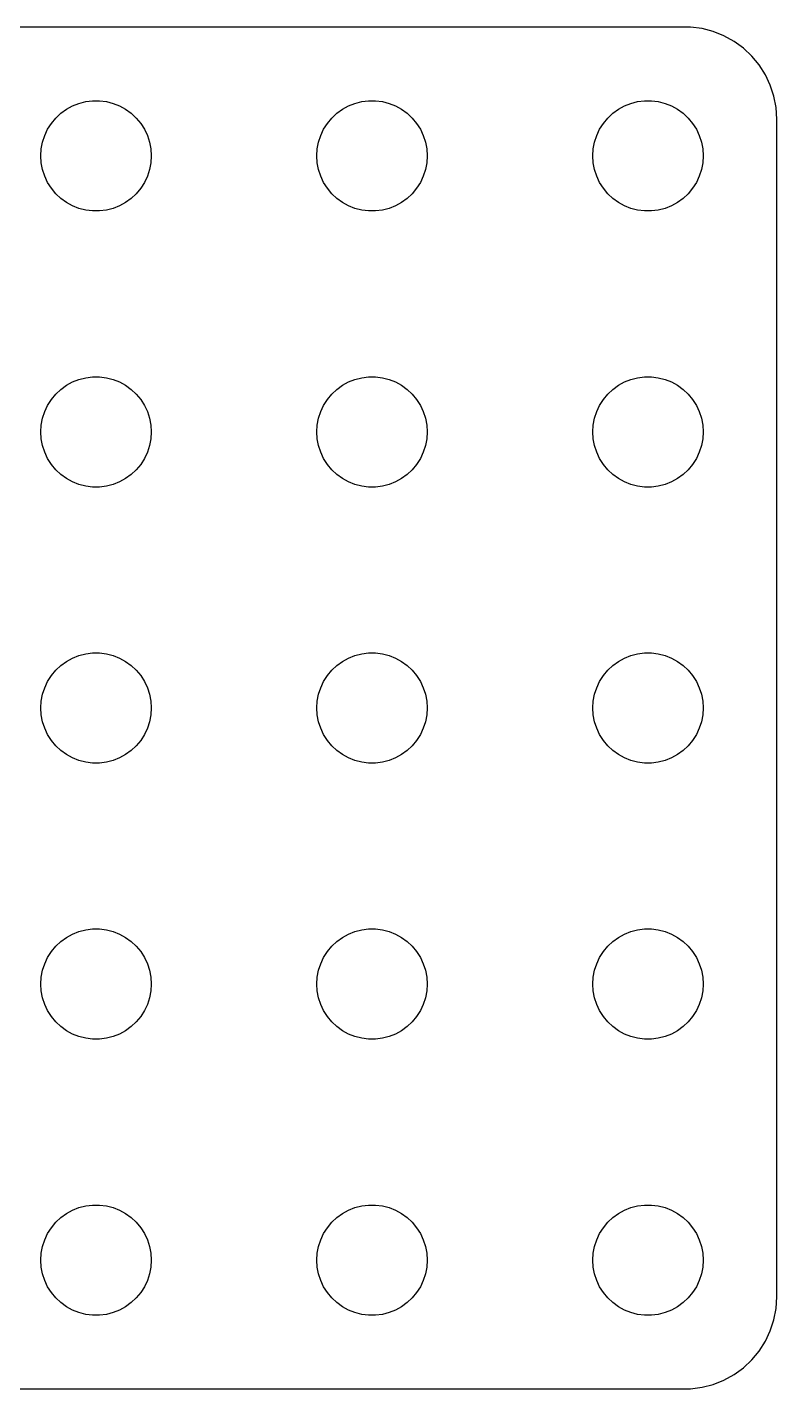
# Model space of a CAD drawing. Header units: metres. Extents: x -18.5 to 18.5, y 65.5 to 102.5.
# Drawn here: x -1.87 to 18.5, y 65.5 to 102.5 of the extents above; entities that cross this region are included whole.
import ezdxf

# ---------------------------------------------------------------- set-up
doc = ezdxf.new("R2010")
doc.units = ezdxf.units.M

msp = doc.modelspace()

# ---------------------------------------------------------------- linework, layer by layer
for p, q in [((16.157, 102.495), (-16.157, 102.495)), ((16.4684, 102.456), (16.157, 102.495)), ((16.7725, 102.378), (16.4684, 102.456)), ((17.0644, 102.262), (16.7725, 102.378)), ((17.3396, 102.111), (17.0644, 102.262)), ((17.5936, 101.926), (17.3396, 102.111)), ((17.8224, 101.711), (17.5936, 101.926)), ((18.0225, 101.469), (17.8224, 101.711)), ((18.1908, 101.204), (18.0225, 101.469)), ((18.3244, 100.92), (18.1908, 101.204)), ((18.4214, 100.622), (18.3244, 100.92)), ((18.4803, 100.313), (18.4214, 100.622)), ((-0.956131, 100.156), (-0.803726, 100.266)), ((-0.803726, 100.266), (-0.638657, 100.357)), ((-0.638657, 100.357), (-0.463516, 100.427)), ((-0.463516, 100.427), (-0.281067, 100.473)), ((-0.281067, 100.473), (-0.094177, 100.497)), ((-0.094177, 100.497), (0.094177, 100.497)), ((0.094177, 100.497), (0.281067, 100.473)), ((0.281067, 100.473), (0.463516, 100.427)), ((0.463516, 100.427), (0.638657, 100.357)), ((0.638657, 100.357), (0.803726, 100.266)), ((0.803726, 100.266), (0.956131, 100.156)), ((6.54385, 100.156), (6.69626, 100.266)), ((6.69626, 100.266), (6.86133, 100.357)), ((6.86133, 100.357), (7.03647, 100.427)), ((7.03647, 100.427), (7.21892, 100.473)), ((7.21892, 100.473), (7.40581, 100.497)), ((7.40581, 100.497), (7.59418, 100.497)), ((7.59418, 100.497), (7.78107, 100.473)), ((7.78107, 100.473), (7.96352, 100.427)), ((7.96352, 100.427), (8.13866, 100.357)), ((8.13866, 100.357), (8.30373, 100.266)), ((8.30373, 100.266), (8.45613, 100.156)), ((14.0439, 100.156), (14.1963, 100.266)), ((14.1963, 100.266), (14.3613, 100.357)), ((14.3613, 100.357), (14.5365, 100.427)), ((14.5365, 100.427), (14.7189, 100.473)), ((14.7189, 100.473), (14.9058, 100.497)), ((14.9058, 100.497), (15.0942, 100.497)), ((15.0942, 100.497), (15.2811, 100.473)), ((15.2811, 100.473), (15.4635, 100.427)), ((15.4635, 100.427), (15.6387, 100.357)), ((15.6387, 100.357), (15.8037, 100.266)), ((15.8037, 100.266), (15.9561, 100.156)), ((18.5, 100), (18.4803, 100.313)), ((-1.31445, 99.7226), (-1.21352, 99.8817)), ((-1.21352, 99.8817), (-1.09344, 100.027)), ((-1.09344, 100.027), (-0.956131, 100.156)), ((0.956131, 100.156), (1.09344, 100.027)), ((1.09344, 100.027), (1.21352, 99.8817)), ((1.21352, 99.8817), (1.31445, 99.7226)), ((6.18553, 99.7226), (6.28647, 99.8817)), ((6.28647, 99.8817), (6.40654, 100.027)), ((6.40654, 100.027), (6.54385, 100.156)), ((8.45613, 100.156), (8.59344, 100.027)), ((8.59344, 100.027), (8.71352, 99.8817)), ((8.71352, 99.8817), (8.81445, 99.7226)), ((13.6855, 99.7226), (13.7865, 99.8817)), ((13.7865, 99.8817), (13.9065, 100.027)), ((13.9065, 100.027), (14.0439, 100.156)), ((15.9561, 100.156), (16.0934, 100.027)), ((16.0934, 100.027), (16.2135, 99.8817)), ((16.2135, 99.8817), (16.3145, 99.7226)), ((18.5, 68), (18.5, 100)), ((-1.45287, 99.373), (-1.39465, 99.5522)), ((-1.39465, 99.5522), (-1.31445, 99.7226)), ((1.31445, 99.7226), (1.39465, 99.5522)), ((1.39465, 99.5522), (1.45287, 99.373)), ((6.04712, 99.373), (6.10533, 99.5522)), ((6.10533, 99.5522), (6.18553, 99.7226)), ((8.81445, 99.7226), (8.89465, 99.5522)), ((8.89465, 99.5522), (8.95287, 99.373)), ((13.5471, 99.373), (13.6053, 99.5522)), ((13.6053, 99.5522), (13.6855, 99.7226)), ((16.3145, 99.7226), (16.3947, 99.5522)), ((16.3947, 99.5522), (16.4529, 99.373)), ((-1.5, 99), (-1.48816, 99.188)), ((-1.48816, 99.188), (-1.45287, 99.373)), ((1.45287, 99.373), (1.48816, 99.188)), ((1.48816, 99.188), (1.5, 99)), ((6, 99), (6.01183, 99.188)), ((6.01183, 99.188), (6.04712, 99.373)), ((8.95287, 99.373), (8.98816, 99.188)), ((8.98816, 99.188), (9, 99)), ((13.5, 99), (13.5118, 99.188)), ((13.5118, 99.188), (13.5471, 99.373)), ((16.4529, 99.373), (16.4882, 99.188)), ((16.4882, 99.188), (16.5, 99)), ((-1.48816, 98.812), (-1.5, 99)), ((-1.45287, 98.627), (-1.48816, 98.812)), ((1.48816, 98.812), (1.45287, 98.627)), ((1.5, 99), (1.48816, 98.812)), ((6.01183, 98.812), (6, 99)), ((6.04712, 98.627), (6.01183, 98.812)), ((8.98816, 98.812), (8.95287, 98.627)), ((9, 99), (8.98816, 98.812)), ((13.5118, 98.812), (13.5, 99)), ((13.5471, 98.627), (13.5118, 98.812)), ((16.4882, 98.812), (16.4529, 98.627)), ((16.5, 99), (16.4882, 98.812)), ((-1.39465, 98.4478), (-1.45287, 98.627)), ((-1.31445, 98.2774), (-1.39465, 98.4478)), ((1.39465, 98.4478), (1.31445, 98.2774)), ((1.45287, 98.627), (1.39465, 98.4478)), ((6.10533, 98.4478), (6.04712, 98.627)), ((6.18553, 98.2774), (6.10533, 98.4478)), ((8.89465, 98.4478), (8.81445, 98.2774)), ((8.95287, 98.627), (8.89465, 98.4478)), ((13.6053, 98.4478), (13.5471, 98.627)), ((13.6855, 98.2774), (13.6053, 98.4478)), ((16.3947, 98.4478), (16.3145, 98.2774)), ((16.4529, 98.627), (16.3947, 98.4478)), ((-1.21352, 98.1183), (-1.31445, 98.2774)), ((-1.09344, 97.9732), (-1.21352, 98.1183)), ((1.21352, 98.1183), (1.09344, 97.9732)), ((1.31445, 98.2774), (1.21352, 98.1183)), ((6.28647, 98.1183), (6.18553, 98.2774)), ((6.40654, 97.9732), (6.28647, 98.1183)), ((8.71352, 98.1183), (8.59344, 97.9732)), ((8.81445, 98.2774), (8.71352, 98.1183)), ((13.7865, 98.1183), (13.6855, 98.2774)), ((13.9065, 97.9732), (13.7865, 98.1183)), ((16.2135, 98.1183), (16.0934, 97.9732)), ((16.3145, 98.2774), (16.2135, 98.1183)), ((-0.956131, 97.8442), (-1.09344, 97.9732)), ((-0.803726, 97.7335), (-0.956131, 97.8442)), ((-0.638657, 97.6427), (-0.803726, 97.7335)), ((0.803726, 97.7335), (0.638657, 97.6427)), ((0.956131, 97.8442), (0.803726, 97.7335)), ((1.09344, 97.9732), (0.956131, 97.8442)), ((6.54385, 97.8442), (6.40654, 97.9732)), ((6.69626, 97.7335), (6.54385, 97.8442)), ((6.86133, 97.6427), (6.69626, 97.7335)), ((8.30373, 97.7335), (8.13866, 97.6427)), ((8.45613, 97.8442), (8.30373, 97.7335)), ((8.59344, 97.9732), (8.45613, 97.8442)), ((14.0439, 97.8442), (13.9065, 97.9732)), ((14.1963, 97.7335), (14.0439, 97.8442)), ((14.3613, 97.6427), (14.1963, 97.7335)), ((15.8037, 97.7335), (15.6387, 97.6427)), ((15.9561, 97.8442), (15.8037, 97.7335)), ((16.0934, 97.9732), (15.9561, 97.8442)), ((-0.463516, 97.5734), (-0.638657, 97.6427)), ((-0.281067, 97.5266), (-0.463516, 97.5734)), ((-0.094177, 97.5029), (-0.281067, 97.5266)), ((0.094177, 97.5029), (-0.094177, 97.5029)), ((0.281067, 97.5266), (0.094177, 97.5029)), ((0.463516, 97.5734), (0.281067, 97.5266)), ((0.638657, 97.6427), (0.463516, 97.5734)), ((7.03647, 97.5734), (6.86133, 97.6427)), ((7.21892, 97.5266), (7.03647, 97.5734)), ((7.40581, 97.5029), (7.21892, 97.5266)), ((7.59418, 97.5029), (7.40581, 97.5029)), ((7.78107, 97.5266), (7.59418, 97.5029)), ((7.96352, 97.5734), (7.78107, 97.5266)), ((8.13866, 97.6427), (7.96352, 97.5734)), ((14.5365, 97.5734), (14.3613, 97.6427)), ((14.7189, 97.5266), (14.5365, 97.5734)), ((14.9058, 97.5029), (14.7189, 97.5266)), ((15.0942, 97.5029), (14.9058, 97.5029)), ((15.2811, 97.5266), (15.0942, 97.5029)), ((15.4635, 97.5734), (15.2811, 97.5266)), ((15.6387, 97.6427), (15.4635, 97.5734)), ((-0.803726, 92.7665), (-0.638657, 92.8572)), ((-0.638657, 92.8572), (-0.463516, 92.9266)), ((-0.463516, 92.9266), (-0.281067, 92.9734)), ((-0.281067, 92.9734), (-0.094177, 92.997)), ((-0.094177, 92.997), (0.094177, 92.997)), ((0.094177, 92.997), (0.281067, 92.9734)), ((0.281067, 92.9734), (0.463516, 92.9266)), ((0.463516, 92.9266), (0.638657, 92.8572)), ((0.638657, 92.8572), (0.803726, 92.7665)), ((6.69626, 92.7665), (6.86133, 92.8572)), ((6.86133, 92.8572), (7.03647, 92.9266)), ((7.03647, 92.9266), (7.21892, 92.9734)), ((7.21892, 92.9734), (7.40581, 92.997)), ((7.40581, 92.997), (7.59418, 92.997)), ((7.59418, 92.997), (7.78107, 92.9734)), ((7.78107, 92.9734), (7.96352, 92.9266)), ((7.96352, 92.9266), (8.13866, 92.8572)), ((8.13866, 92.8572), (8.30373, 92.7665)), ((14.1963, 92.7665), (14.3613, 92.8572)), ((14.3613, 92.8572), (14.5365, 92.9266)), ((14.5365, 92.9266), (14.7189, 92.9734)), ((14.7189, 92.9734), (14.9058, 92.997)), ((14.9058, 92.997), (15.0942, 92.997)), ((15.0942, 92.997), (15.2811, 92.9734)), ((15.2811, 92.9734), (15.4635, 92.9266)), ((15.4635, 92.9266), (15.6387, 92.8572)), ((15.6387, 92.8572), (15.8037, 92.7665)), ((-1.21352, 92.3817), (-1.09344, 92.5268)), ((-1.09344, 92.5268), (-0.956131, 92.6558)), ((-0.956131, 92.6558), (-0.803726, 92.7665)), ((0.803726, 92.7665), (0.956131, 92.6558)), ((0.956131, 92.6558), (1.09344, 92.5268)), ((1.09344, 92.5268), (1.21352, 92.3817)), ((6.28647, 92.3817), (6.40654, 92.5268)), ((6.40654, 92.5268), (6.54385, 92.6558)), ((6.54385, 92.6558), (6.69626, 92.7665)), ((8.30373, 92.7665), (8.45613, 92.6558)), ((8.45613, 92.6558), (8.59344, 92.5268)), ((8.59344, 92.5268), (8.71352, 92.3817)), ((13.7865, 92.3817), (13.9065, 92.5268)), ((13.9065, 92.5268), (14.0439, 92.6558)), ((14.0439, 92.6558), (14.1963, 92.7665)), ((15.8037, 92.7665), (15.9561, 92.6558)), ((15.9561, 92.6558), (16.0934, 92.5268)), ((16.0934, 92.5268), (16.2135, 92.3817)), ((-1.39465, 92.0522), (-1.31445, 92.2226)), ((-1.31445, 92.2226), (-1.21352, 92.3817)), ((1.21352, 92.3817), (1.31445, 92.2226)), ((1.31445, 92.2226), (1.39465, 92.0522)), ((6.10533, 92.0522), (6.18553, 92.2226)), ((6.18553, 92.2226), (6.28647, 92.3817)), ((8.71352, 92.3817), (8.81445, 92.2226)), ((8.81445, 92.2226), (8.89465, 92.0522)), ((13.6053, 92.0522), (13.6855, 92.2226)), ((13.6855, 92.2226), (13.7865, 92.3817)), ((16.2135, 92.3817), (16.3145, 92.2226)), ((16.3145, 92.2226), (16.3947, 92.0522)), ((-1.48816, 91.688), (-1.45287, 91.873)), ((-1.45287, 91.873), (-1.39465, 92.0522)), ((1.39465, 92.0522), (1.45287, 91.873)), ((1.45287, 91.873), (1.48816, 91.688)), ((6.01183, 91.688), (6.04712, 91.873)), ((6.04712, 91.873), (6.10533, 92.0522)), ((8.89465, 92.0522), (8.95287, 91.873)), ((8.95287, 91.873), (8.98816, 91.688)), ((13.5118, 91.688), (13.5471, 91.873)), ((13.5471, 91.873), (13.6053, 92.0522)), ((16.3947, 92.0522), (16.4529, 91.873)), ((16.4529, 91.873), (16.4882, 91.688)), ((-1.5, 91.5), (-1.48816, 91.688)), ((-1.48816, 91.312), (-1.5, 91.5)), ((1.48816, 91.688), (1.5, 91.5)), ((1.5, 91.5), (1.48816, 91.312)), ((6, 91.5), (6.01183, 91.688)), ((6.01183, 91.312), (6, 91.5)), ((8.98816, 91.688), (9, 91.5)), ((9, 91.5), (8.98816, 91.312)), ((13.5, 91.5), (13.5118, 91.688)), ((13.5118, 91.312), (13.5, 91.5)), ((16.4882, 91.688), (16.5, 91.5)), ((16.5, 91.5), (16.4882, 91.312)), ((-1.45287, 91.127), (-1.48816, 91.312)), ((-1.39465, 90.9478), (-1.45287, 91.127)), ((1.45287, 91.127), (1.39465, 90.9478)), ((1.48816, 91.312), (1.45287, 91.127)), ((6.04712, 91.127), (6.01183, 91.312)), ((6.10533, 90.9478), (6.04712, 91.127)), ((8.95287, 91.127), (8.89465, 90.9478)), ((8.98816, 91.312), (8.95287, 91.127)), ((13.5471, 91.127), (13.5118, 91.312)), ((13.6053, 90.9478), (13.5471, 91.127)), ((16.4529, 91.127), (16.3947, 90.9478)), ((16.4882, 91.312), (16.4529, 91.127)), ((-1.31445, 90.7774), (-1.39465, 90.9478)), ((-1.21352, 90.6183), (-1.31445, 90.7774)), ((1.31445, 90.7774), (1.21352, 90.6183)), ((1.39465, 90.9478), (1.31445, 90.7774)), ((6.18553, 90.7774), (6.10533, 90.9478)), ((6.28647, 90.6183), (6.18553, 90.7774)), ((8.81445, 90.7774), (8.71352, 90.6183)), ((8.89465, 90.9478), (8.81445, 90.7774)), ((13.6855, 90.7774), (13.6053, 90.9478)), ((13.7865, 90.6183), (13.6855, 90.7774)), ((16.3145, 90.7774), (16.2135, 90.6183)), ((16.3947, 90.9478), (16.3145, 90.7774)), ((-1.09344, 90.4732), (-1.21352, 90.6183)), ((-0.956131, 90.3442), (-1.09344, 90.4732)), ((-0.803726, 90.2335), (-0.956131, 90.3442)), ((0.956131, 90.3442), (0.803726, 90.2335)), ((1.09344, 90.4732), (0.956131, 90.3442)), ((1.21352, 90.6183), (1.09344, 90.4732)), ((6.40654, 90.4732), (6.28647, 90.6183)), ((6.54385, 90.3442), (6.40654, 90.4732)), ((6.69626, 90.2335), (6.54385, 90.3442)), ((8.45613, 90.3442), (8.30373, 90.2335)), ((8.59344, 90.4732), (8.45613, 90.3442)), ((8.71352, 90.6183), (8.59344, 90.4732)), ((13.9065, 90.4732), (13.7865, 90.6183)), ((14.0439, 90.3442), (13.9065, 90.4732)), ((14.1963, 90.2335), (14.0439, 90.3442)), ((15.9561, 90.3442), (15.8037, 90.2335)), ((16.0934, 90.4732), (15.9561, 90.3442)), ((16.2135, 90.6183), (16.0934, 90.4732)), ((-0.638657, 90.1427), (-0.803726, 90.2335)), ((-0.463516, 90.0734), (-0.638657, 90.1427)), ((-0.281067, 90.0266), (-0.463516, 90.0734)), ((-0.094177, 90.0029), (-0.281067, 90.0266)), ((0.094177, 90.0029), (-0.094177, 90.0029)), ((0.281067, 90.0266), (0.094177, 90.0029)), ((0.463516, 90.0734), (0.281067, 90.0266)), ((0.638657, 90.1427), (0.463516, 90.0734)), ((0.803726, 90.2335), (0.638657, 90.1427)), ((6.86133, 90.1427), (6.69626, 90.2335)), ((7.03647, 90.0734), (6.86133, 90.1427)), ((7.21892, 90.0266), (7.03647, 90.0734)), ((7.40581, 90.0029), (7.21892, 90.0266)), ((7.59418, 90.0029), (7.40581, 90.0029)), ((7.78107, 90.0266), (7.59418, 90.0029)), ((7.96352, 90.0734), (7.78107, 90.0266)), ((8.13866, 90.1427), (7.96352, 90.0734)), ((8.30373, 90.2335), (8.13866, 90.1427)), ((14.3613, 90.1427), (14.1963, 90.2335)), ((14.5365, 90.0734), (14.3613, 90.1427)), ((14.7189, 90.0266), (14.5365, 90.0734)), ((14.9058, 90.0029), (14.7189, 90.0266)), ((15.0942, 90.0029), (14.9058, 90.0029)), ((15.2811, 90.0266), (15.0942, 90.0029)), ((15.4635, 90.0734), (15.2811, 90.0266)), ((15.6387, 90.1427), (15.4635, 90.0734)), ((15.8037, 90.2335), (15.6387, 90.1427)), ((-0.463516, 85.4266), (-0.281067, 85.4734)), ((-0.281067, 85.4734), (-0.094177, 85.497)), ((-0.094177, 85.497), (0.094177, 85.497)), ((0.094177, 85.497), (0.281067, 85.4734)), ((0.281067, 85.4734), (0.463516, 85.4266)), ((7.03647, 85.4266), (7.21892, 85.4734)), ((7.21892, 85.4734), (7.40581, 85.497)), ((7.40581, 85.497), (7.59418, 85.497)), ((7.59418, 85.497), (7.78107, 85.4734)), ((7.78107, 85.4734), (7.96352, 85.4266)), ((14.5365, 85.4266), (14.7189, 85.4734)), ((14.7189, 85.4734), (14.9058, 85.497)), ((14.9058, 85.497), (15.0942, 85.497)), ((15.0942, 85.497), (15.2811, 85.4734)), ((15.2811, 85.4734), (15.4635, 85.4266)), ((-1.09344, 85.0268), (-0.956131, 85.1558)), ((-0.956131, 85.1558), (-0.803726, 85.2665)), ((-0.803726, 85.2665), (-0.638657, 85.3572)), ((-0.638657, 85.3572), (-0.463516, 85.4266)), ((0.463516, 85.4266), (0.638657, 85.3572)), ((0.638657, 85.3572), (0.803726, 85.2665)), ((0.803726, 85.2665), (0.956131, 85.1558)), ((0.956131, 85.1558), (1.09344, 85.0268)), ((6.40654, 85.0268), (6.54385, 85.1558)), ((6.54385, 85.1558), (6.69626, 85.2665)), ((6.69626, 85.2665), (6.86133, 85.3572)), ((6.86133, 85.3572), (7.03647, 85.4266)), ((7.96352, 85.4266), (8.13866, 85.3572)), ((8.13866, 85.3572), (8.30373, 85.2665)), ((8.30373, 85.2665), (8.45613, 85.1558)), ((8.45613, 85.1558), (8.59344, 85.0268)), ((13.9065, 85.0268), (14.0439, 85.1558)), ((14.0439, 85.1558), (14.1963, 85.2665)), ((14.1963, 85.2665), (14.3613, 85.3572)), ((14.3613, 85.3572), (14.5365, 85.4266)), ((15.4635, 85.4266), (15.6387, 85.3572)), ((15.6387, 85.3572), (15.8037, 85.2665)), ((15.8037, 85.2665), (15.9561, 85.1558)), ((15.9561, 85.1558), (16.0934, 85.0268)), ((-1.39465, 84.5522), (-1.31445, 84.7226)), ((-1.31445, 84.7226), (-1.21352, 84.8817)), ((-1.21352, 84.8817), (-1.09344, 85.0268)), ((1.09344, 85.0268), (1.21352, 84.8817)), ((1.21352, 84.8817), (1.31445, 84.7226)), ((1.31445, 84.7226), (1.39465, 84.5522)), ((6.10533, 84.5522), (6.18553, 84.7226)), ((6.18553, 84.7226), (6.28647, 84.8817)), ((6.28647, 84.8817), (6.40654, 85.0268)), ((8.59344, 85.0268), (8.71352, 84.8817)), ((8.71352, 84.8817), (8.81445, 84.7226)), ((8.81445, 84.7226), (8.89465, 84.5522)), ((13.6053, 84.5522), (13.6855, 84.7226)), ((13.6855, 84.7226), (13.7865, 84.8817)), ((13.7865, 84.8817), (13.9065, 85.0268)), ((16.0934, 85.0268), (16.2135, 84.8817)), ((16.2135, 84.8817), (16.3145, 84.7226)), ((16.3145, 84.7226), (16.3947, 84.5522)), ((-1.48816, 84.188), (-1.45287, 84.373)), ((-1.45287, 84.373), (-1.39465, 84.5522)), ((1.39465, 84.5522), (1.45287, 84.373)), ((1.45287, 84.373), (1.48816, 84.188)), ((6.01183, 84.188), (6.04712, 84.373)), ((6.04712, 84.373), (6.10533, 84.5522)), ((8.89465, 84.5522), (8.95287, 84.373)), ((8.95287, 84.373), (8.98816, 84.188)), ((13.5118, 84.188), (13.5471, 84.373)), ((13.5471, 84.373), (13.6053, 84.5522)), ((16.3947, 84.5522), (16.4529, 84.373)), ((16.4529, 84.373), (16.4882, 84.188)), ((-1.5, 84), (-1.48816, 84.188)), ((-1.48816, 83.812), (-1.5, 84)), ((1.48816, 84.188), (1.5, 84)), ((1.5, 84), (1.48816, 83.812)), ((6, 84), (6.01183, 84.188)), ((6.01183, 83.812), (6, 84)), ((8.98816, 84.188), (9, 84)), ((9, 84), (8.98816, 83.812)), ((13.5, 84), (13.5118, 84.188)), ((13.5118, 83.812), (13.5, 84)), ((16.4882, 84.188), (16.5, 84)), ((16.5, 84), (16.4882, 83.812)), ((-1.45287, 83.627), (-1.48816, 83.812)), ((-1.39465, 83.4478), (-1.45287, 83.627)), ((1.45287, 83.627), (1.39465, 83.4478)), ((1.48816, 83.812), (1.45287, 83.627)), ((6.04712, 83.627), (6.01183, 83.812)), ((6.10533, 83.4478), (6.04712, 83.627)), ((8.95287, 83.627), (8.89465, 83.4478)), ((8.98816, 83.812), (8.95287, 83.627)), ((13.5471, 83.627), (13.5118, 83.812)), ((13.6053, 83.4478), (13.5471, 83.627)), ((16.4529, 83.627), (16.3947, 83.4478)), ((16.4882, 83.812), (16.4529, 83.627)), ((-1.31445, 83.2774), (-1.39465, 83.4478)), ((-1.21352, 83.1183), (-1.31445, 83.2774)), ((1.31445, 83.2774), (1.21352, 83.1183)), ((1.39465, 83.4478), (1.31445, 83.2774)), ((6.18553, 83.2774), (6.10533, 83.4478)), ((6.28647, 83.1183), (6.18553, 83.2774)), ((8.81445, 83.2774), (8.71352, 83.1183)), ((8.89465, 83.4478), (8.81445, 83.2774)), ((13.6855, 83.2774), (13.6053, 83.4478)), ((13.7865, 83.1183), (13.6855, 83.2774)), ((16.3145, 83.2774), (16.2135, 83.1183)), ((16.3947, 83.4478), (16.3145, 83.2774)), ((-1.09344, 82.9732), (-1.21352, 83.1183)), ((-0.956131, 82.8442), (-1.09344, 82.9732)), ((1.09344, 82.9732), (0.956131, 82.8442)), ((1.21352, 83.1183), (1.09344, 82.9732)), ((6.40654, 82.9732), (6.28647, 83.1183)), ((6.54385, 82.8442), (6.40654, 82.9732)), ((8.59344, 82.9732), (8.45613, 82.8442)), ((8.71352, 83.1183), (8.59344, 82.9732)), ((13.9065, 82.9732), (13.7865, 83.1183)), ((14.0439, 82.8442), (13.9065, 82.9732)), ((16.0934, 82.9732), (15.9561, 82.8442)), ((16.2135, 83.1183), (16.0934, 82.9732)), ((-0.803726, 82.7335), (-0.956131, 82.8442)), ((-0.638657, 82.6428), (-0.803726, 82.7335)), ((-0.463516, 82.5734), (-0.638657, 82.6428)), ((-0.281067, 82.5266), (-0.463516, 82.5734)), ((-0.094177, 82.503), (-0.281067, 82.5266)), ((0.094177, 82.503), (-0.094177, 82.503)), ((0.281067, 82.5266), (0.094177, 82.503)), ((0.463516, 82.5734), (0.281067, 82.5266)), ((0.638657, 82.6428), (0.463516, 82.5734)), ((0.803726, 82.7335), (0.638657, 82.6428)), ((0.956131, 82.8442), (0.803726, 82.7335)), ((6.69626, 82.7335), (6.54385, 82.8442)), ((6.86133, 82.6428), (6.69626, 82.7335)), ((7.03647, 82.5734), (6.86133, 82.6428)), ((7.21892, 82.5266), (7.03647, 82.5734)), ((7.40581, 82.503), (7.21892, 82.5266)), ((7.59418, 82.503), (7.40581, 82.503)), ((7.78107, 82.5266), (7.59418, 82.503)), ((7.96352, 82.5734), (7.78107, 82.5266)), ((8.13866, 82.6428), (7.96352, 82.5734)), ((8.30373, 82.7335), (8.13866, 82.6428)), ((8.45613, 82.8442), (8.30373, 82.7335)), ((14.1963, 82.7335), (14.0439, 82.8442)), ((14.3613, 82.6428), (14.1963, 82.7335)), ((14.5365, 82.5734), (14.3613, 82.6428)), ((14.7189, 82.5266), (14.5365, 82.5734)), ((14.9058, 82.503), (14.7189, 82.5266)), ((15.0942, 82.503), (14.9058, 82.503)), ((15.2811, 82.5266), (15.0942, 82.503)), ((15.4635, 82.5734), (15.2811, 82.5266)), ((15.6387, 82.6428), (15.4635, 82.5734)), ((15.8037, 82.7335), (15.6387, 82.6428)), ((15.9561, 82.8442), (15.8037, 82.7335)), ((-0.956131, 77.6558), (-0.803726, 77.7665)), ((-0.803726, 77.7665), (-0.638657, 77.8573)), ((-0.638657, 77.8573), (-0.463516, 77.9266)), ((-0.463516, 77.9266), (-0.281067, 77.9734)), ((-0.281067, 77.9734), (-0.094177, 77.9971)), ((-0.094177, 77.9971), (0.094177, 77.9971)), ((0.094177, 77.9971), (0.281067, 77.9734)), ((0.281067, 77.9734), (0.463516, 77.9266)), ((0.463516, 77.9266), (0.638657, 77.8573)), ((0.638657, 77.8573), (0.803726, 77.7665)), ((0.803726, 77.7665), (0.956131, 77.6558)), ((6.54385, 77.6558), (6.69626, 77.7665)), ((6.69626, 77.7665), (6.86133, 77.8573)), ((6.86133, 77.8573), (7.03647, 77.9266)), ((7.03647, 77.9266), (7.21892, 77.9734)), ((7.21892, 77.9734), (7.40581, 77.9971)), ((7.40581, 77.9971), (7.59418, 77.9971)), ((7.59418, 77.9971), (7.78107, 77.9734)), ((7.78107, 77.9734), (7.96352, 77.9266)), ((7.96352, 77.9266), (8.13866, 77.8573)), ((8.13866, 77.8573), (8.30373, 77.7665)), ((8.30373, 77.7665), (8.45613, 77.6558)), ((14.0439, 77.6558), (14.1963, 77.7665)), ((14.1963, 77.7665), (14.3613, 77.8573)), ((14.3613, 77.8573), (14.5365, 77.9266)), ((14.5365, 77.9266), (14.7189, 77.9734)), ((14.7189, 77.9734), (14.9058, 77.9971)), ((14.9058, 77.9971), (15.0942, 77.9971)), ((15.0942, 77.9971), (15.2811, 77.9734)), ((15.2811, 77.9734), (15.4635, 77.9266)), ((15.4635, 77.9266), (15.6387, 77.8573)), ((15.6387, 77.8573), (15.8037, 77.7665)), ((15.8037, 77.7665), (15.9561, 77.6558)), ((-1.31445, 77.2226), (-1.21352, 77.3817)), ((-1.21352, 77.3817), (-1.09344, 77.5268)), ((-1.09344, 77.5268), (-0.956131, 77.6558)), ((0.956131, 77.6558), (1.09344, 77.5268)), ((1.09344, 77.5268), (1.21352, 77.3817)), ((1.21352, 77.3817), (1.31445, 77.2226)), ((6.18553, 77.2226), (6.28647, 77.3817)), ((6.28647, 77.3817), (6.40654, 77.5268)), ((6.40654, 77.5268), (6.54385, 77.6558)), ((8.45613, 77.6558), (8.59344, 77.5268)), ((8.59344, 77.5268), (8.71352, 77.3817)), ((8.71352, 77.3817), (8.81445, 77.2226)), ((13.6855, 77.2226), (13.7865, 77.3817)), ((13.7865, 77.3817), (13.9065, 77.5268)), ((13.9065, 77.5268), (14.0439, 77.6558)), ((15.9561, 77.6558), (16.0934, 77.5268)), ((16.0934, 77.5268), (16.2135, 77.3817)), ((16.2135, 77.3817), (16.3145, 77.2226)), ((-1.45287, 76.873), (-1.39465, 77.0522)), ((-1.39465, 77.0522), (-1.31445, 77.2226)), ((1.31445, 77.2226), (1.39465, 77.0522)), ((1.39465, 77.0522), (1.45287, 76.873)), ((6.04712, 76.873), (6.10533, 77.0522)), ((6.10533, 77.0522), (6.18553, 77.2226)), ((8.81445, 77.2226), (8.89465, 77.0522)), ((8.89465, 77.0522), (8.95287, 76.873)), ((13.5471, 76.873), (13.6053, 77.0522)), ((13.6053, 77.0522), (13.6855, 77.2226)), ((16.3145, 77.2226), (16.3947, 77.0522)), ((16.3947, 77.0522), (16.4529, 76.873)), ((-1.5, 76.5), (-1.48816, 76.688)), ((-1.48816, 76.688), (-1.45287, 76.873)), ((1.45287, 76.873), (1.48816, 76.688)), ((1.48816, 76.688), (1.5, 76.5)), ((6, 76.5), (6.01183, 76.688)), ((6.01183, 76.688), (6.04712, 76.873)), ((8.95287, 76.873), (8.98816, 76.688)), ((8.98816, 76.688), (9, 76.5)), ((13.5, 76.5), (13.5118, 76.688)), ((13.5118, 76.688), (13.5471, 76.873)), ((16.4529, 76.873), (16.4882, 76.688)), ((16.4882, 76.688), (16.5, 76.5)), ((-1.48816, 76.312), (-1.5, 76.5)), ((-1.45287, 76.127), (-1.48816, 76.312)), ((1.48816, 76.312), (1.45287, 76.127)), ((1.5, 76.5), (1.48816, 76.312)), ((6.01183, 76.312), (6, 76.5)), ((6.04712, 76.127), (6.01183, 76.312)), ((8.98816, 76.312), (8.95287, 76.127)), ((9, 76.5), (8.98816, 76.312)), ((13.5118, 76.312), (13.5, 76.5)), ((13.5471, 76.127), (13.5118, 76.312)), ((16.4882, 76.312), (16.4529, 76.127)), ((16.5, 76.5), (16.4882, 76.312)), ((-1.39465, 75.9478), (-1.45287, 76.127)), ((-1.31445, 75.7774), (-1.39465, 75.9478)), ((1.39465, 75.9478), (1.31445, 75.7774)), ((1.45287, 76.127), (1.39465, 75.9478)), ((6.10533, 75.9478), (6.04712, 76.127)), ((6.18553, 75.7774), (6.10533, 75.9478)), ((8.89465, 75.9478), (8.81445, 75.7774)), ((8.95287, 76.127), (8.89465, 75.9478)), ((13.6053, 75.9478), (13.5471, 76.127)), ((13.6855, 75.7774), (13.6053, 75.9478)), ((16.3947, 75.9478), (16.3145, 75.7774)), ((16.4529, 76.127), (16.3947, 75.9478)), ((-1.21352, 75.6183), (-1.31445, 75.7774)), ((-1.09344, 75.4732), (-1.21352, 75.6183)), ((-0.956131, 75.3442), (-1.09344, 75.4732)), ((1.09344, 75.4732), (0.956131, 75.3442)), ((1.21352, 75.6183), (1.09344, 75.4732)), ((1.31445, 75.7774), (1.21352, 75.6183)), ((6.28647, 75.6183), (6.18553, 75.7774)), ((6.40654, 75.4732), (6.28647, 75.6183)), ((6.54385, 75.3442), (6.40654, 75.4732)), ((8.59344, 75.4732), (8.45613, 75.3442)), ((8.71352, 75.6183), (8.59344, 75.4732)), ((8.81445, 75.7774), (8.71352, 75.6183)), ((13.7865, 75.6183), (13.6855, 75.7774)), ((13.9065, 75.4732), (13.7865, 75.6183)), ((14.0439, 75.3442), (13.9065, 75.4732)), ((16.0934, 75.4732), (15.9561, 75.3442)), ((16.2135, 75.6183), (16.0934, 75.4732)), ((16.3145, 75.7774), (16.2135, 75.6183)), ((-0.803726, 75.2335), (-0.956131, 75.3442)), ((-0.638657, 75.1428), (-0.803726, 75.2335)), ((-0.463516, 75.0734), (-0.638657, 75.1428)), ((0.638657, 75.1428), (0.463516, 75.0734)), ((0.803726, 75.2335), (0.638657, 75.1428)), ((0.956131, 75.3442), (0.803726, 75.2335)), ((6.69626, 75.2335), (6.54385, 75.3442)), ((6.86133, 75.1428), (6.69626, 75.2335)), ((7.03647, 75.0734), (6.86133, 75.1428)), ((8.13866, 75.1428), (7.96352, 75.0734)), ((8.30373, 75.2335), (8.13866, 75.1428)), ((8.45613, 75.3442), (8.30373, 75.2335)), ((14.1963, 75.2335), (14.0439, 75.3442)), ((14.3613, 75.1428), (14.1963, 75.2335)), ((14.5365, 75.0734), (14.3613, 75.1428)), ((15.6387, 75.1428), (15.4635, 75.0734)), ((15.8037, 75.2335), (15.6387, 75.1428)), ((15.9561, 75.3442), (15.8037, 75.2335)), ((-0.281067, 75.0266), (-0.463516, 75.0734)), ((-0.094177, 75.003), (-0.281067, 75.0266)), ((0.094177, 75.003), (-0.094177, 75.003)), ((0.281067, 75.0266), (0.094177, 75.003)), ((0.463516, 75.0734), (0.281067, 75.0266)), ((7.21892, 75.0266), (7.03647, 75.0734)), ((7.40581, 75.003), (7.21892, 75.0266)), ((7.59418, 75.003), (7.40581, 75.003)), ((7.78107, 75.0266), (7.59418, 75.003)), ((7.96352, 75.0734), (7.78107, 75.0266)), ((14.7189, 75.0266), (14.5365, 75.0734)), ((14.9058, 75.003), (14.7189, 75.0266)), ((15.0942, 75.003), (14.9058, 75.003)), ((15.2811, 75.0266), (15.0942, 75.003)), ((15.4635, 75.0734), (15.2811, 75.0266)), ((-0.803726, 70.2665), (-0.638657, 70.3573)), ((-0.638657, 70.3573), (-0.463516, 70.4266)), ((-0.463516, 70.4266), (-0.281067, 70.4734)), ((-0.281067, 70.4734), (-0.094177, 70.4971)), ((-0.094177, 70.4971), (0.094177, 70.4971)), ((0.094177, 70.4971), (0.281067, 70.4734)), ((0.281067, 70.4734), (0.463516, 70.4266)), ((0.463516, 70.4266), (0.638657, 70.3573)), ((0.638657, 70.3573), (0.803726, 70.2665)), ((6.69626, 70.2665), (6.86133, 70.3573)), ((6.86133, 70.3573), (7.03647, 70.4266)), ((7.03647, 70.4266), (7.21892, 70.4734)), ((7.21892, 70.4734), (7.40581, 70.4971)), ((7.40581, 70.4971), (7.59418, 70.4971)), ((7.59418, 70.4971), (7.78107, 70.4734)), ((7.78107, 70.4734), (7.96352, 70.4266)), ((7.96352, 70.4266), (8.13866, 70.3573)), ((8.13866, 70.3573), (8.30373, 70.2665)), ((14.1963, 70.2665), (14.3613, 70.3573)), ((14.3613, 70.3573), (14.5365, 70.4266)), ((14.5365, 70.4266), (14.7189, 70.4734)), ((14.7189, 70.4734), (14.9058, 70.4971)), ((14.9058, 70.4971), (15.0942, 70.4971)), ((15.0942, 70.4971), (15.2811, 70.4734)), ((15.2811, 70.4734), (15.4635, 70.4266)), ((15.4635, 70.4266), (15.6387, 70.3573)), ((15.6387, 70.3573), (15.8037, 70.2665)), ((-1.21352, 69.8817), (-1.09344, 70.0268)), ((-1.09344, 70.0268), (-0.956131, 70.1558)), ((-0.956131, 70.1558), (-0.803726, 70.2665)), ((0.803726, 70.2665), (0.956131, 70.1558)), ((0.956131, 70.1558), (1.09344, 70.0268)), ((1.09344, 70.0268), (1.21352, 69.8817)), ((6.28647, 69.8817), (6.40654, 70.0268)), ((6.40654, 70.0268), (6.54385, 70.1558)), ((6.54385, 70.1558), (6.69626, 70.2665)), ((8.30373, 70.2665), (8.45613, 70.1558)), ((8.45613, 70.1558), (8.59344, 70.0268)), ((8.59344, 70.0268), (8.71352, 69.8817)), ((13.7865, 69.8817), (13.9065, 70.0268)), ((13.9065, 70.0268), (14.0439, 70.1558)), ((14.0439, 70.1558), (14.1963, 70.2665)), ((15.8037, 70.2665), (15.9561, 70.1558)), ((15.9561, 70.1558), (16.0934, 70.0268)), ((16.0934, 70.0268), (16.2135, 69.8817)), ((-1.45287, 69.373), (-1.39465, 69.5522)), ((-1.39465, 69.5522), (-1.31445, 69.7226)), ((-1.31445, 69.7226), (-1.21352, 69.8817)), ((1.21352, 69.8817), (1.31445, 69.7226)), ((1.31445, 69.7226), (1.39465, 69.5522)), ((1.39465, 69.5522), (1.45287, 69.373)), ((6.04712, 69.373), (6.10533, 69.5522)), ((6.10533, 69.5522), (6.18553, 69.7226)), ((6.18553, 69.7226), (6.28647, 69.8817)), ((8.71352, 69.8817), (8.81445, 69.7226)), ((8.81445, 69.7226), (8.89465, 69.5522)), ((8.89465, 69.5522), (8.95287, 69.373)), ((13.5471, 69.373), (13.6053, 69.5522)), ((13.6053, 69.5522), (13.6855, 69.7226)), ((13.6855, 69.7226), (13.7865, 69.8817)), ((16.2135, 69.8817), (16.3145, 69.7226)), ((16.3145, 69.7226), (16.3947, 69.5522)), ((16.3947, 69.5522), (16.4529, 69.373)), ((-1.5, 69), (-1.48816, 69.188)), ((-1.48816, 69.188), (-1.45287, 69.373)), ((1.45287, 69.373), (1.48816, 69.188)), ((1.48816, 69.188), (1.5, 69)), ((6, 69), (6.01183, 69.188)), ((6.01183, 69.188), (6.04712, 69.373)), ((8.95287, 69.373), (8.98816, 69.188)), ((8.98816, 69.188), (9, 69)), ((13.5, 69), (13.5118, 69.188)), ((13.5118, 69.188), (13.5471, 69.373)), ((16.4529, 69.373), (16.4882, 69.188)), ((16.4882, 69.188), (16.5, 69)), ((-1.48816, 68.812), (-1.5, 69)), ((-1.45287, 68.627), (-1.48816, 68.812)), ((1.48816, 68.812), (1.45287, 68.627)), ((1.5, 69), (1.48816, 68.812)), ((6.01183, 68.812), (6, 69)), ((6.04712, 68.627), (6.01183, 68.812)), ((8.98816, 68.812), (8.95287, 68.627)), ((9, 69), (8.98816, 68.812)), ((13.5118, 68.812), (13.5, 69)), ((13.5471, 68.627), (13.5118, 68.812)), ((16.4882, 68.812), (16.4529, 68.627)), ((16.5, 69), (16.4882, 68.812)), ((-1.39465, 68.4478), (-1.45287, 68.627)), ((-1.31445, 68.2774), (-1.39465, 68.4478)), ((1.39465, 68.4478), (1.31445, 68.2774)), ((1.45287, 68.627), (1.39465, 68.4478)), ((6.10533, 68.4478), (6.04712, 68.627)), ((6.18553, 68.2774), (6.10533, 68.4478)), ((8.89465, 68.4478), (8.81445, 68.2774)), ((8.95287, 68.627), (8.89465, 68.4478)), ((13.6053, 68.4478), (13.5471, 68.627)), ((13.6855, 68.2774), (13.6053, 68.4478)), ((16.3947, 68.4478), (16.3145, 68.2774)), ((16.4529, 68.627), (16.3947, 68.4478)), ((-1.21352, 68.1183), (-1.31445, 68.2774)), ((-1.09344, 67.9732), (-1.21352, 68.1183)), ((1.21352, 68.1183), (1.09344, 67.9732)), ((1.31445, 68.2774), (1.21352, 68.1183)), ((6.28647, 68.1183), (6.18553, 68.2774)), ((6.40654, 67.9732), (6.28647, 68.1183)), ((8.71352, 68.1183), (8.59344, 67.9732)), ((8.81445, 68.2774), (8.71352, 68.1183)), ((13.7865, 68.1183), (13.6855, 68.2774)), ((13.9065, 67.9732), (13.7865, 68.1183)), ((16.2135, 68.1183), (16.0934, 67.9732)), ((16.3145, 68.2774), (16.2135, 68.1183)), ((-0.956131, 67.8442), (-1.09344, 67.9732)), ((-0.803726, 67.7335), (-0.956131, 67.8442)), ((-0.638657, 67.6428), (-0.803726, 67.7335)), ((0.803726, 67.7335), (0.638657, 67.6428)), ((0.956131, 67.8442), (0.803726, 67.7335)), ((1.09344, 67.9732), (0.956131, 67.8442)), ((6.54385, 67.8442), (6.40654, 67.9732)), ((6.69626, 67.7335), (6.54385, 67.8442)), ((6.86133, 67.6428), (6.69626, 67.7335)), ((8.30373, 67.7335), (8.13866, 67.6428)), ((8.45613, 67.8442), (8.30373, 67.7335)), ((8.59344, 67.9732), (8.45613, 67.8442)), ((14.0439, 67.8442), (13.9065, 67.9732)), ((14.1963, 67.7335), (14.0439, 67.8442)), ((14.3613, 67.6428), (14.1963, 67.7335)), ((15.8037, 67.7335), (15.6387, 67.6428)), ((15.9561, 67.8442), (15.8037, 67.7335)), ((16.0934, 67.9732), (15.9561, 67.8442)), ((18.4803, 67.6867), (18.5, 68)), ((-0.463516, 67.5734), (-0.638657, 67.6428)), ((-0.281067, 67.5266), (-0.463516, 67.5734)), ((-0.094177, 67.503), (-0.281067, 67.5266)), ((0.094177, 67.503), (-0.094177, 67.503)), ((0.281067, 67.5266), (0.094177, 67.503)), ((0.463516, 67.5734), (0.281067, 67.5266)), ((0.638657, 67.6428), (0.463516, 67.5734)), ((7.03647, 67.5734), (6.86133, 67.6428)), ((7.21892, 67.5266), (7.03647, 67.5734)), ((7.40581, 67.503), (7.21892, 67.5266)), ((7.59418, 67.503), (7.40581, 67.503)), ((7.78107, 67.5266), (7.59418, 67.503)), ((7.96352, 67.5734), (7.78107, 67.5266)), ((8.13866, 67.6428), (7.96352, 67.5734)), ((14.5365, 67.5734), (14.3613, 67.6428)), ((14.7189, 67.5266), (14.5365, 67.5734)), ((14.9058, 67.503), (14.7189, 67.5266)), ((15.0942, 67.503), (14.9058, 67.503)), ((15.2811, 67.5266), (15.0942, 67.503)), ((15.4635, 67.5734), (15.2811, 67.5266)), ((15.6387, 67.6428), (15.4635, 67.5734)), ((18.3244, 67.0797), (18.4214, 67.3783)), ((18.4214, 67.3783), (18.4803, 67.6867)), ((18.1908, 66.7956), (18.3244, 67.0797)), ((18.0225, 66.5305), (18.1908, 66.7956)), ((17.5936, 66.0737), (17.8224, 66.2886)), ((17.8224, 66.2886), (18.0225, 66.5305)), ((17.0644, 65.7379), (17.3396, 65.8892)), ((17.3396, 65.8892), (17.5936, 66.0737)), ((-16.157, 65.5049), (16.157, 65.5049)), ((16.157, 65.5049), (16.4684, 65.5443)), ((16.4684, 65.5443), (16.7725, 65.6224)), ((16.7725, 65.6224), (17.0644, 65.7379))]:
    msp.add_line(p, q)

doc.saveas('drawing.dxf')
